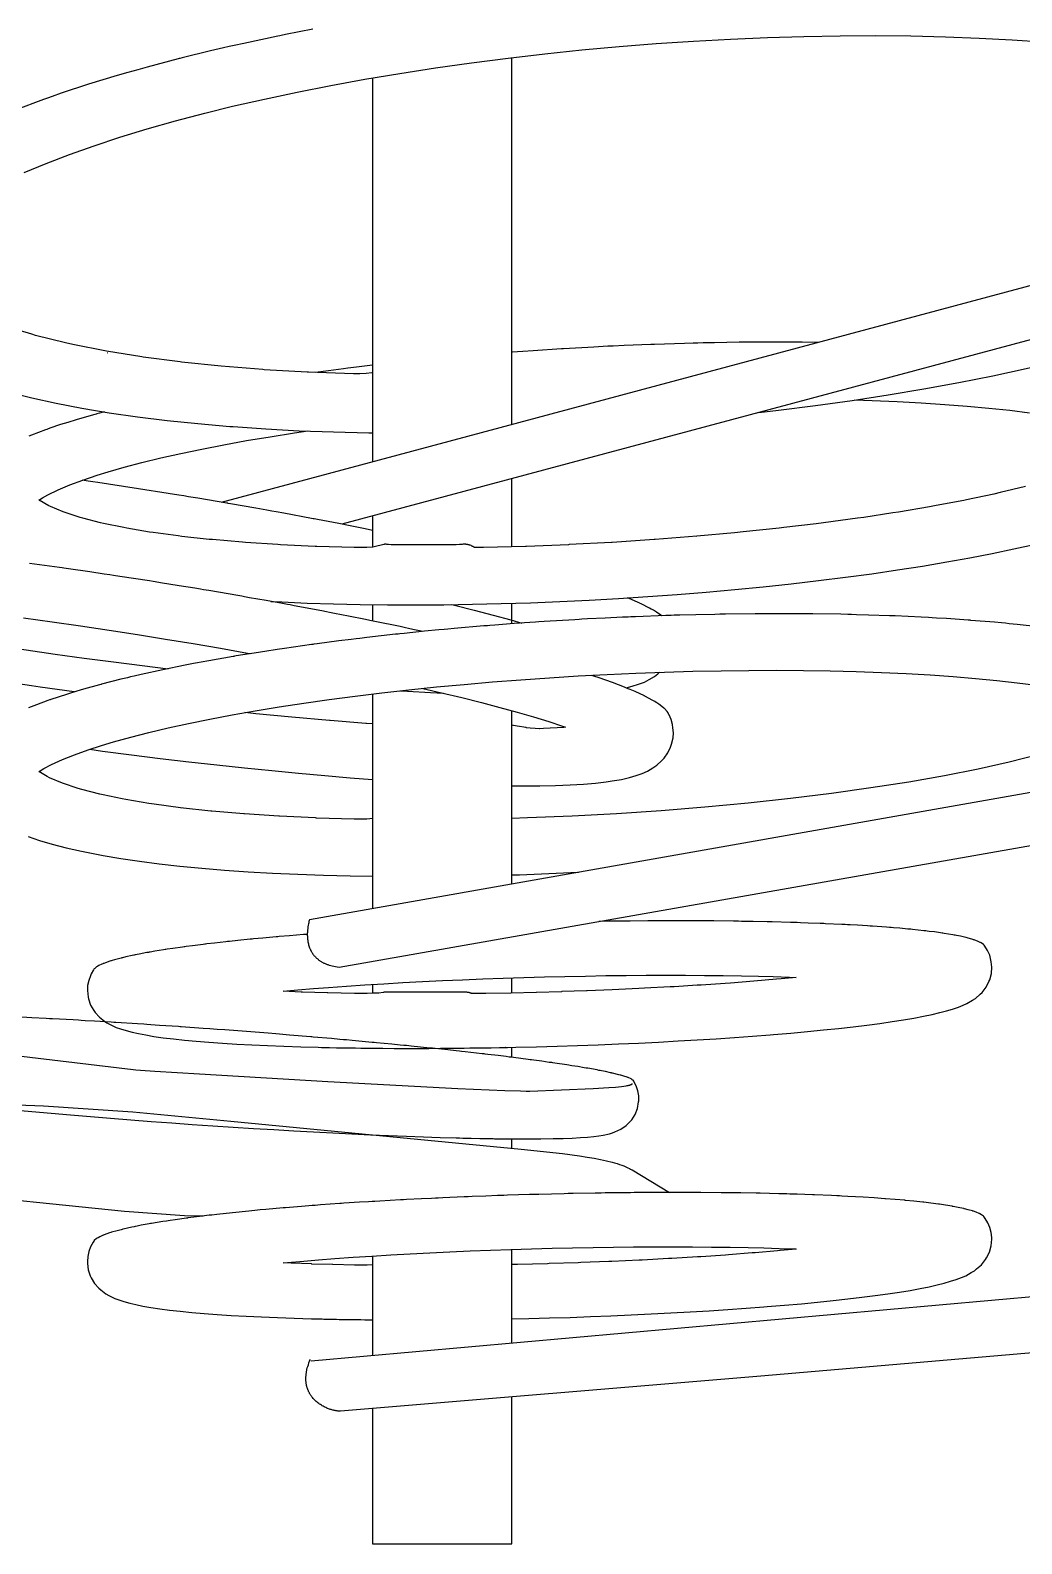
# Model space of a CAD drawing. Header units: millimetres. Extents: x 112 to 8820, y -2365 to 5002.
# Drawn here: x 6290.5 to 6575.4, y -914.4 to -479.8 of the extents above; entities that cross this region are included whole.
import ezdxf

# ---------------------------------------------------------------- set-up
doc = ezdxf.new("R2010")
doc.units = ezdxf.units.MM

# ---------------------------------------------------------------- blocks, each defined once
blk = doc.blocks.new('2620_EL')
for points in [[(-3.717, 43.495), (-4.506, 43.339), (-4.629, 43.316), (-4.665, 43.308), (-4.724, 43.297), (-5.705, 43.088), (-5.974, 43.027), (-6.118, 42.996), (-6.284, 42.956), (-6.66, 42.871), (-7.473, 42.671), (-7.541, 42.655), (-7.558, 42.65), (-7.585, 42.644), (-8.478, 42.408), (-8.75, 42.331), (-8.891, 42.293), (-9.032, 42.251), (-9.337, 42.165), (-10.16, 41.914), (-10.945, 41.656), (-11.209, 41.562), (-11.34, 41.518), (-11.453, 41.476), (-11.69, 41.392), (-12.393, 41.122)], [(-12.008, 39.381), (-11.381, 39.641), (-10.712, 39.898), (-10.004, 40.148), (-9.259, 40.393), (-8.477, 40.632), (-7.66, 40.863), (-6.82, 41.085), (-6.025, 41.28), (-5.11, 41.489), (-4.17, 41.688), (-3.205, 41.878), (-2.22, 42.057), (-1.215, 42.226), (-0.193, 42.384), (0.843, 42.53), (1.891, 42.665), (2.949, 42.788), (4.013, 42.898), (5.081, 42.995), (6.15, 43.08), (7.219, 43.152), (8.284, 43.21), (9.343, 43.255), (10.394, 43.287), (11.433, 43.305), (12.458, 43.309), (13.468, 43.3), (14.458, 43.277), (15.428, 43.24), (16.374, 43.19), (17.244, 43.13)], [(1.999, 32.143), (1.999, 42.678)], [(-6.339, 29.909), (40.24, 42.388)], [(-1.999, 42.094), (-1.999, 31.072)], [(39.863, 40.722), (-2.881, 29.277)], [(9.1, 32.485), (9.659, 32.55), (10.725, 32.687), (11.778, 32.836), (12.818, 32.997), (13.84, 33.168), (14.842, 33.351), (15.823, 33.544), (16.779, 33.747), (17.709, 33.959), (18.61, 34.18), (18.709, 34.204), (19.586, 34.436), (20.43, 34.675), (21.238, 34.921), (22.009, 35.174), (22.74, 35.434), (23.431, 35.698), (24.079, 35.968), (24.683, 36.242), (25.241, 36.519), (25.753, 36.799), (25.892, 36.877), (26.199, 37.064)], [(-12.453, 33.075), (-11.794, 32.909), (-11.094, 32.754), (-10.353, 32.611), (-9.573, 32.481), (-8.756, 32.363), (-7.904, 32.258), (-7.02, 32.167), (-6.104, 32.088), (-6.006, 32.081), (-5.069, 32.016), (-4.107, 31.965), (-3.121, 31.928), (-2.113, 31.905), (-1.999, 31.904)], [(-1.999, 33.633), (-2.023, 33.624), (-2.181, 33.607), (-2.364, 33.598), (-2.547, 33.598), (-2.554, 33.598), (-3.842, 33.644), (-3.885, 33.646), (-5.114, 33.716), (-5.155, 33.719), (-6.351, 33.814), (-7.492, 33.933), (-7.53, 33.938), (-8.597, 34.078), (-8.633, 34.084), (-9.65, 34.249), (-10.613, 34.442), (-10.824, 34.488), (-11.687, 34.701), (-11.792, 34.732), (-12.498, 34.946)], [(10.802, 34.501), (10.344, 34.506), (10.015, 34.507), (9.865, 34.509), (9.741, 34.508), (9.516, 34.509), (8.676, 34.504), (8.64, 34.503), (8.617, 34.503), (8.528, 34.502), (7.825, 34.491), (7.499, 34.484), (7.346, 34.481), (7.213, 34.477), (6.965, 34.471), (6.098, 34.444), (6.074, 34.443), (6.058, 34.442), (5.991, 34.44), (5.228, 34.409), (4.913, 34.394), (4.761, 34.388), (4.621, 34.38), (4.354, 34.367), (3.481, 34.318), (3.469, 34.318), (3.461, 34.317), (3.423, 34.315), (2.609, 34.262), (2.314, 34.241), (2.165, 34.231), (2.022, 34.22), (1.999, 34.218)], [(-4.927, 27.062), (-4.611, 27.045), (-3.878, 27.014), (-3.126, 26.99), (-2.356, 26.973), (-1.569, 26.964), (-0.769, 26.962), (0.044, 26.967), (0.867, 26.979), (1.698, 26.998), (2.536, 27.025), (3.378, 27.058), (4.223, 27.099), (5.067, 27.146), (5.91, 27.2), (6.749, 27.261), (7.582, 27.328), (8.407, 27.402), (9.223, 27.481), (10.027, 27.567), (10.816, 27.658), (11.591, 27.755), (12.348, 27.858), (13.085, 27.965), (13.802, 28.077), (14.495, 28.194), (15.164, 28.315), (15.807, 28.439), (16.422, 28.568), (17.009, 28.7)], [(-1.999, 33.842), (-2.465, 33.788), (-2.71, 33.758), (-2.84, 33.742), (-2.978, 33.724), (-3.266, 33.688), (-3.643, 33.637)], [(11.854, 32.848), (12.354, 32.832), (13.071, 32.802), (13.767, 32.765), (14.44, 32.721), (15.088, 32.67), (15.711, 32.613), (16.306, 32.55), (16.872, 32.48)], [(16.762, 30.36), (16.029, 30.185), (15.852, 30.145), (15.061, 29.978), (14.986, 29.963), (14.193, 29.813), (14, 29.778), (13.111, 29.628), (12.951, 29.603), (12.113, 29.476), (11.929, 29.449), (10.957, 29.318), (10.742, 29.291), (9.82, 29.181), (9.686, 29.166), (8.645, 29.056), (8.401, 29.032), (7.321, 28.934), (6.116, 28.839), (6.086, 28.837), (4.884, 28.758), (4.863, 28.757), (3.647, 28.692), (3.627, 28.691), (2.425, 28.643), (2.394, 28.641), (1.189, 28.608), (1.008, 28.607), (1.003, 28.607), (0.925, 28.61), (0.925, 28.61), (0.921, 28.613), (0.914, 28.618), (0.905, 28.624), (0.899, 28.627), (0.894, 28.631), (0.887, 28.635), (0.88, 28.638), (0.873, 28.642), (0.865, 28.647), (0.86, 28.649), (0.855, 28.652), (0.839, 28.659), (0.831, 28.663), (0.829, 28.663), (0.829, 28.664), (0.802, 28.674), (0.8, 28.675), (0.796, 28.676), (0.787, 28.679), (0.774, 28.683), (0.767, 28.685), (0.76, 28.687), (0.753, 28.688), (0.746, 28.69), (0.732, 28.693), (0.723, 28.695), (0.72, 28.695), (0.718, 28.696), (0.689, 28.7), (0.687, 28.7), (0.686, 28.7), (0.679, 28.701), (0.66, 28.702), (0.653, 28.703), (0.648, 28.703), (0.641, 28.703), (0.63, 28.703), (0.616, 28.703), (0.609, 28.703), (0.606, 28.703), (0.6, 28.703), (0.571, 28.7), (0.501, 28.693), (0.405, 28.688), (0.402, 28.688), (0.381, 28.687), (0.241, 28.687), (0.1, 28.687), (-0.04, 28.687), (-0.18, 28.687), (-0.321, 28.687), (-0.461, 28.687), (-0.601, 28.687), (-0.741, 28.687), (-0.882, 28.687), (-1.022, 28.687), (-1.162, 28.687), (-1.302, 28.687), (-1.443, 28.687), (-1.465, 28.688), (-1.465, 28.688), (-1.542, 28.693), (-1.587, 28.7), (-1.606, 28.703), (-1.609, 28.703), (-1.612, 28.703), (-1.616, 28.703), (-1.624, 28.703), (-1.631, 28.703), (-1.635, 28.703), (-1.638, 28.703), (-1.642, 28.702), (-1.654, 28.701), (-1.658, 28.7), (-1.659, 28.7), (-1.66, 28.7), (-1.677, 28.696)], [(-9.705, 32.503), (-9.845, 32.467), (-9.924, 32.447), (-9.947, 32.44), (-9.985, 32.43), (-10.492, 32.285), (-10.605, 32.25), (-10.672, 32.231), (-10.757, 32.203), (-10.964, 32.138), (-11.271, 32.034), (-11.341, 32.011), (-11.362, 32.003), (-11.399, 31.99), (-11.797, 31.84), (-11.877, 31.806)], [(-1.677, 28.696), (-1.951, 28.628), (-1.993, 28.624), (-2.166, 28.613), (-2.346, 28.607), (-2.351, 28.607), (-2.53, 28.608), (-3.607, 28.641), (-3.648, 28.643), (-4.65, 28.69), (-4.72, 28.694), (-5.649, 28.755), (-5.737, 28.761), (-6.597, 28.835), (-6.694, 28.844), (-7.485, 28.93), (-7.586, 28.942), (-8.308, 29.04), (-8.407, 29.055), (-9.059, 29.164), (-9.152, 29.181), (-9.735, 29.301), (-9.818, 29.321), (-10.328, 29.452), (-10.4, 29.472), (-10.837, 29.613), (-10.895, 29.635), (-11.257, 29.786), (-11.301, 29.808), (-11.586, 29.969), (-11.591, 29.972), (-11.483, 30.041), (-11.331, 30.124), (-11.032, 30.265), (-10.696, 30.407), (-10.324, 30.547), (-9.916, 30.686), (-9.603, 30.784), (-9.139, 30.916), (-8.627, 31.05), (-8.083, 31.182), (-7.509, 31.311), (-6.907, 31.437), (-6.278, 31.559), (-5.624, 31.678), (-4.945, 31.792), (-4.244, 31.901), (-3.866, 31.956)], [(-1.999, 29.101), (-2.215, 29.145), (-2.403, 29.182), (-2.502, 29.203), (-2.643, 29.23), (-2.974, 29.296), (-3.584, 29.413), (-3.677, 29.431), (-3.707, 29.437), (-3.752, 29.445), (-4.548, 29.593), (-4.776, 29.634), (-4.894, 29.656), (-5.04, 29.682), (-5.36, 29.739), (-6.086, 29.866), (-6.146, 29.876), (-6.161, 29.879), (-6.185, 29.883), (-7.023, 30.024), (-7.292, 30.068), (-7.425, 30.091), (-7.57, 30.114), (-7.87, 30.163), (-8.725, 30.298), (-9.586, 30.429), (-9.893, 30.474), (-10.039, 30.497), (-10.177, 30.516), (-10.341, 30.541)], [(1.999, 28.631), (1.999, 30.584)], [(-0.56, 26.197), (-0.843, 26.258), (-0.972, 26.287), (-1.059, 26.305), (-1.21, 26.337), (-1.939, 26.489), (-2.028, 26.507), (-2.08, 26.518), (-2.209, 26.543), (-2.69, 26.64), (-3.097, 26.719), (-3.238, 26.747), (-3.321, 26.763), (-3.461, 26.79), (-4.25, 26.938), (-4.371, 26.96), (-4.441, 26.974), (-4.588, 27), (-5.056, 27.085), (-5.533, 27.169), (-5.68, 27.196), (-5.754, 27.208), (-5.877, 27.23), (-6.71, 27.372), (-6.863, 27.397), (-6.95, 27.412), (-7.108, 27.438), (-7.554, 27.512), (-8.099, 27.599), (-8.244, 27.622), (-8.306, 27.632), (-8.407, 27.648), (-9.266, 27.781), (-9.45, 27.808), (-9.553, 27.824), (-9.714, 27.848), (-10.129, 27.91), (-10.74, 27.998), (-10.871, 28.017), (-10.918, 28.024), (-10.995, 28.035), (-11.861, 28.155)], [(-1.999, 29.513), (-1.999, 28.623)], [(-10.571, 24.461), (-11.557, 24.6), (-11.797, 24.635), (-12.896, 24.798)], [(-12.029, 26.592), (-11.209, 26.478), (-10.39, 26.359), (-9.573, 26.237), (-8.76, 26.111), (-7.954, 25.982), (-7.155, 25.85), (-6.367, 25.716), (-5.591, 25.579), (-5.501, 25.563)], [(-22.675, 27.631), (-22.631, 27.621), (-21.991, 27.474), (-21.324, 27.327), (-20.634, 27.18), (-19.921, 27.034), (-19.188, 26.888), (-18.435, 26.744), (-17.666, 26.601), (-16.881, 26.46), (-16.082, 26.321), (-15.273, 26.184), (-14.453, 26.05), (-13.627, 25.92), (-12.794, 25.793), (-11.958, 25.669), (-11.121, 25.55), (-10.284, 25.435), (-9.449, 25.324), (-8.619, 25.219), (-7.877, 25.129)], [(-1.999, 26.969), (-1.999, 26.501)], [(0.27, 26.97), (0.349, 26.951), (0.921, 26.809), (1.464, 26.669), (1.975, 26.53), (2.292, 26.44)], [(1.999, 26.419), (1.999, 27.008)], [(6.314, 26.645), (6.305, 26.652), (6.301, 26.656), (6.28, 26.669), (6.156, 26.756), (6.069, 26.807), (6.037, 26.827), (6.006, 26.843), (5.957, 26.872), (5.716, 26.993), (5.691, 27.004), (5.678, 27.01), (5.633, 27.029), (5.435, 27.118), (5.323, 27.162)], [(17.135, 26.33), (16.517, 26.4), (16.287, 26.422), (16.181, 26.433), (16.075, 26.442), (15.869, 26.462), (15.194, 26.518), (15.174, 26.52), (15.161, 26.521), (15.109, 26.524), (14.492, 26.567), (14.206, 26.584), (14.08, 26.592), (13.97, 26.597), (13.765, 26.609), (13.016, 26.644), (12.971, 26.645), (12.944, 26.647), (12.849, 26.65), (12.245, 26.671), (11.901, 26.68), (11.759, 26.684), (11.651, 26.686), (11.456, 26.691), (10.648, 26.704), (10.576, 26.704), (10.532, 26.705), (10.406, 26.705), (9.826, 26.709), (9.424, 26.708), (9.27, 26.708), (9.169, 26.707), (8.99, 26.706), (8.142, 26.697), (8.041, 26.695), (7.98, 26.694), (7.833, 26.69), (7.285, 26.679), (6.829, 26.666), (6.669, 26.663), (6.578, 26.659), (6.421, 26.655), (5.552, 26.623), (5.421, 26.617), (5.344, 26.614), (5.185, 26.606), (4.679, 26.584), (4.172, 26.557), (4.014, 26.549), (3.936, 26.544), (3.806, 26.537), (2.933, 26.484), (2.776, 26.473), (2.684, 26.468), (2.522, 26.456), (2.064, 26.424), (1.512, 26.381), (1.364, 26.37), (1.302, 26.365), (1.2, 26.357), (0.343, 26.283), (0.161, 26.266), (0.059, 26.257), (-0.097, 26.241), (-0.505, 26.203), (-1.095, 26.142), (-1.222, 26.129), (-1.267, 26.124), (-1.341, 26.117), (-2.163, 26.024), (-2.363, 26), (-2.472, 25.987), (-2.618, 25.969), (-2.97, 25.926), (-3.589, 25.845), (-3.685, 25.832), (-3.714, 25.828), (-3.76, 25.822), (-4.53, 25.713), (-4.741, 25.681), (-4.854, 25.665), (-4.984, 25.644), (-5.279, 25.599), (-5.918, 25.495), (-5.972, 25.486), (-5.984, 25.484), (-6.006, 25.48), (-6.707, 25.357), (-6.922, 25.316), (-7.032, 25.297), (-7.143, 25.274), (-7.382, 25.229), (-8.029, 25.098), (-8.647, 24.963), (-8.855, 24.914), (-8.958, 24.891), (-9.047, 24.868), (-9.234, 24.824), (-9.788, 24.683), (-9.803, 24.679), (-9.813, 24.676), (-9.851, 24.666), (-10.308, 24.539), (-10.499, 24.482), (-10.589, 24.456), (-10.656, 24.434), (-10.793, 24.393), (-11.242, 24.245), (-11.266, 24.237), (-11.283, 24.231), (-11.331, 24.213), (-11.654, 24.096), (-11.816, 24.03), (-11.889, 24.003)], [(-1.993, 20.824), (-2.166, 20.813), (-2.346, 20.807), (-2.351, 20.807), (-2.53, 20.808), (-3.617, 20.841), (-3.644, 20.843), (-4.676, 20.891), (-4.693, 20.892), (-5.683, 20.957), (-5.699, 20.958), (-6.624, 21.037), (-6.647, 21.039), (-7.521, 21.134), (-8.274, 21.235), (-8.428, 21.258), (-9.095, 21.37), (-9.198, 21.39), (-9.744, 21.504), (-9.839, 21.525), (-10.359, 21.661), (-10.463, 21.692), (-10.915, 21.841), (-11.283, 22), (-11.353, 22.035), (-11.59, 22.175), (-11.583, 22.18), (-11.447, 22.261), (-11.224, 22.376), (-10.911, 22.518), (-10.562, 22.659), (-10.176, 22.799), (-9.793, 22.925), (-9.444, 23.03), (-8.952, 23.166), (-8.428, 23.3), (-7.873, 23.431), (-7.289, 23.559), (-6.676, 23.683), (-6.038, 23.804), (-5.374, 23.92), (-4.687, 24.033), (-3.978, 24.141), (-3.249, 24.244), (-2.502, 24.342), (-1.738, 24.435), (-0.96, 24.523), (-0.169, 24.604), (0.633, 24.68), (1.443, 24.75), (2.261, 24.813), (3.083, 24.87), (3.909, 24.921), (4.735, 24.965), (5.561, 25.002), (6.384, 25.032), (7.201, 25.055), (8.012, 25.071), (8.814, 25.081), (9.605, 25.083), (10.383, 25.078), (11.147, 25.066), (11.894, 25.047), (12.623, 25.021), (13.332, 24.989), (14.02, 24.949), (14.684, 24.903), (15.323, 24.85), (15.935, 24.79), (16.52, 24.725), (17.075, 24.653)], [(17.115, 22.652), (16.294, 22.446), (15.398, 22.247), (14.433, 22.056), (13.405, 21.875), (12.32, 21.705), (11.184, 21.547), (10.006, 21.402), (8.792, 21.27), (7.55, 21.153), (6.287, 21.051), (5.012, 20.966), (3.732, 20.896), (2.455, 20.843), (1.999, 20.831)], [(1.999, 21.765), (2.319, 21.762), (2.806, 21.764), (3.259, 21.773), (3.677, 21.79), (4.058, 21.814), (4.403, 21.845), (4.709, 21.883), (4.882, 21.906), (5.153, 21.952), (5.384, 22.004), (5.575, 22.063), (5.747, 22.123), (5.898, 22.189), (6.056, 22.283), (6.167, 22.357), (6.303, 22.481), (6.373, 22.561), (6.483, 22.71), (6.561, 22.878), (6.588, 22.965), (6.633, 23.145), (6.642, 23.29), (6.629, 23.435), (6.613, 23.528), (6.578, 23.669), (6.521, 23.803), (6.506, 23.828), (6.504, 23.84), (6.488, 23.859), (6.463, 23.901), (6.384, 23.983), (6.374, 23.995), (6.368, 23.999), (6.362, 24.005), (6.22, 24.114), (6.168, 24.146), (6.146, 24.163), (6.108, 24.183), (6.036, 24.228), (5.837, 24.333), (5.822, 24.342), (5.817, 24.344), (5.81, 24.347), (5.544, 24.471), (5.447, 24.511), (5.403, 24.531), (5.346, 24.553), (5.237, 24.598), (4.892, 24.73), (4.507, 24.865), (4.358, 24.914), (4.291, 24.937), (4.28, 24.94)], [(5.282, 24.58), (5.46, 24.625), (5.636, 24.686), (5.808, 24.747), (5.944, 24.816), (6.102, 24.91), (6.197, 24.986), (6.243, 25.027)], [(-1.999, 24.403), (-1.999, 18.241)], [(-1.197, 24.496), (-0.995, 24.483), (-0.341, 24.445), (0.036, 24.426)], [(-0.556, 24.564), (-0.025, 24.441), (0.565, 24.298), (1.126, 24.157), (1.658, 24.017), (2.157, 23.879), (2.625, 23.743), (3.059, 23.609), (3.458, 23.478), (3.542, 23.449), (3.492, 23.443), (2.911, 23.408), (2.911, 23.408), (2.911, 23.408), (2.804, 23.407), (2.8, 23.407), (2.67, 23.413), (2.525, 23.424), (2.421, 23.434), (2.414, 23.435), (2.413, 23.435), (2.411, 23.436), (2.153, 23.479), (2.005, 23.503), (2.005, 23.503), (2.005, 23.503), (2.005, 23.503), (2.005, 23.502), (2.004, 23.501), (2.004, 23.5), (2.004, 23.5), (2.004, 23.5), (2.003, 23.496), (2.003, 23.495), (2.002, 23.493), (1.999, 23.493)], [(31.293, 24.107), (-3.813, 17.922)], [(1.999, 18.946), (1.999, 23.923)], [(-1.999, 23.545), (-2.179, 23.557), (-2.196, 23.558), (-3.216, 23.637), (-3.242, 23.639), (-4.318, 23.734), (-5.36, 23.835), (-5.586, 23.858), (-5.674, 23.868)], [(-10.129, 22.815), (-9.759, 22.765), (-8.927, 22.658), (-8.101, 22.555), (-7.283, 22.458), (-6.474, 22.367), (-5.677, 22.281), (-4.893, 22.202), (-4.126, 22.128), (-3.375, 22.061), (-2.643, 22), (-1.999, 21.951)], [(-11.898, 20.311), (-11.571, 20.198), (-11.206, 20.089), (-10.804, 19.986), (-10.365, 19.888), (-9.89, 19.796), (-9.742, 19.767), (-9.239, 19.681), (-8.703, 19.602), (-8.135, 19.528), (-7.538, 19.461), (-6.912, 19.4), (-6.259, 19.346), (-5.58, 19.299), (-4.877, 19.258), (-4.153, 19.225), (-3.408, 19.198), (-2.644, 19.179), (-1.999, 19.169)], [(-2.965, 16.558), (30.733, 22.484)], [(1.999, 19.208), (2.224, 19.214), (3.065, 19.245), (3.908, 19.283), (3.912, 19.283)], [(-3.813, 17.922), (-3.82, 17.897), (-3.828, 17.868), (-3.836, 17.835), (-3.844, 17.799), (-3.852, 17.76), (-3.859, 17.718), (-3.865, 17.673), (-3.87, 17.625), (-3.874, 17.576), (-3.875, 17.551), (-3.876, 17.525), (-3.876, 17.499), (-3.876, 17.473), (-3.875, 17.446), (-3.874, 17.419), (-3.872, 17.392), (-3.87, 17.365), (-3.866, 17.337), (-3.862, 17.31), (-3.858, 17.282), (-3.852, 17.255), (-3.846, 17.227), (-3.839, 17.199), (-3.831, 17.172), (-3.822, 17.145), (-3.812, 17.117), (-3.801, 17.09), (-3.795, 17.077), (-3.789, 17.063), (-3.783, 17.05), (-3.776, 17.037), (-3.77, 17.024), (-3.762, 17.011), (-3.755, 16.998), (-3.747, 16.985), (-3.739, 16.972), (-3.731, 16.959), (-3.723, 16.946), (-3.714, 16.934), (-3.704, 16.922), (-3.695, 16.909), (-3.685, 16.897), (-3.675, 16.885), (-3.665, 16.873), (-3.654, 16.861), (-3.643, 16.85), (-3.632, 16.838), (-3.62, 16.827), (-3.608, 16.816), (-3.595, 16.805), (-3.583, 16.794), (-3.569, 16.783), (-3.556, 16.772), (-3.542, 16.762), (-3.528, 16.752), (-3.513, 16.742), (-3.498, 16.732), (-3.483, 16.722), (-3.467, 16.713), (-3.451, 16.704), (-3.435, 16.695), (-3.418, 16.686), (-3.401, 16.677), (-3.383, 16.669), (-3.365, 16.661), (-3.346, 16.653), (-3.327, 16.645), (-3.308, 16.638), (-3.288, 16.63), (-3.268, 16.623), (-3.248, 16.617), (-3.205, 16.604), (-3.161, 16.593), (-3.115, 16.582), (-3.067, 16.573), (-3.017, 16.565), (-2.965, 16.558)], [(-3.448, 14.255), (-3.432, 14.254), (-3.417, 14.254), (-3.385, 14.253), (-3.36, 14.253), (-3.352, 14.253), (-3.242, 14.25), (-3.034, 14.246), (-2.964, 14.244), (-2.656, 14.239), (-2.6, 14.238), (-2.562, 14.238), (-2.489, 14.237), (-2.343, 14.235), (-2.222, 14.233), (-2.153, 14.233), (-2.102, 14.232), (-2.026, 14.231), (-1.795, 14.229), (-1.737, 14.229), (-1.723, 14.229), (-1.704, 14.229), (-1.379, 14.227), (-1.341, 14.227), (-1.314, 14.227), (-1.239, 14.227), (-1.051, 14.226), (-0.949, 14.226), (-0.885, 14.226), (-0.821, 14.226), (-0.719, 14.226), (-0.527, 14.227), (-0.451, 14.227), (-0.423, 14.227), (-0.384, 14.227), (-0.047, 14.229), (-0.027, 14.229), (-0.013, 14.229), (0.049, 14.229), (0.293, 14.231), (0.375, 14.232), (0.43, 14.233), (0.504, 14.233), (0.635, 14.235), (0.796, 14.237), (0.875, 14.238), (0.918, 14.238), (0.979, 14.239), (1.324, 14.244), (1.404, 14.246), (1.642, 14.25), (1.824, 14.254), (1.822, 14.254), (1.88, 14.255), (2.12, 14.26), (2.711, 14.274), (3.302, 14.291), (3.892, 14.31), (4.48, 14.331), (5.063, 14.354), (5.641, 14.38), (6.212, 14.408), (6.776, 14.438), (7.329, 14.47), (7.872, 14.504), (8.402, 14.54), (8.92, 14.578), (9.422, 14.617), (9.523, 14.625), (10.017, 14.667), (10.494, 14.71), (10.952, 14.754), (11.391, 14.8), (11.809, 14.847), (12.205, 14.895), (12.579, 14.944), (12.929, 14.994), (13.255, 15.045), (13.556, 15.096), (13.831, 15.148), (14.079, 15.2), (14.3, 15.252), (14.494, 15.304), (14.66, 15.356), (14.831, 15.411), (14.97, 15.464), (15.079, 15.517), (15.239, 15.606), (15.32, 15.659), (15.46, 15.78), (15.512, 15.833), (15.626, 15.979), (15.709, 16.144), (15.731, 16.197), (15.78, 16.376), (15.793, 16.561), (15.778, 16.707), (15.768, 16.759), (15.731, 16.9), (15.672, 17.034), (15.594, 17.157), (15.57, 17.186), (15.565, 17.196), (15.559, 17.2), (15.553, 17.208), (15.482, 17.258), (15.466, 17.265), (15.459, 17.27), (15.437, 17.279), (15.38, 17.306), (15.307, 17.333), (15.285, 17.342), (15.269, 17.346), (15.248, 17.354), (15.086, 17.4), (15.058, 17.406), (15.044, 17.41), (15.006, 17.419), (14.894, 17.444), (14.778, 17.467), (14.738, 17.476), (14.712, 17.48), (14.673, 17.487), (14.424, 17.529), (14.388, 17.534), (14.368, 17.537), (14.315, 17.544), (14.146, 17.568), (13.992, 17.587), (13.936, 17.594), (13.899, 17.598), (13.841, 17.605), (13.51, 17.641), (13.469, 17.645), (13.445, 17.647), (13.38, 17.653), (13.152, 17.674), (12.968, 17.689), (12.897, 17.696), (12.848, 17.699), (12.77, 17.705), (12.363, 17.734), (12.32, 17.737), (12.295, 17.739), (12.221, 17.743), (11.934, 17.761), (11.726, 17.772), (11.642, 17.777), (11.582, 17.78), (11.482, 17.785), (11.009, 17.807), (10.967, 17.809), (10.942, 17.81), (10.863, 17.813), (10.517, 17.826), (10.293, 17.834), (10.198, 17.837), (10.127, 17.839), (10.006, 17.843), (9.477, 17.857), (9.439, 17.858), (9.415, 17.859), (9.337, 17.86), (8.933, 17.869), (8.699, 17.872), (8.596, 17.874), (8.516, 17.875), (8.374, 17.878), (7.801, 17.884), (7.768, 17.884), (7.747, 17.884), (7.673, 17.885), (7.216, 17.887), (6.979, 17.888), (6.871, 17.888), (6.782, 17.888), (6.62, 17.888), (6.015, 17.886), (5.99, 17.886), (5.973, 17.886), (5.909, 17.886), (5.403, 17.882), (5.169, 17.879), (5.058, 17.878), (4.962, 17.877), (4.784, 17.875), (4.497, 17.87)], [(-3.876, 17.5), (-3.907, 17.498), (-3.942, 17.495), (-3.957, 17.494), (-3.989, 17.492), (-4.386, 17.459), (-4.683, 17.434), (-4.721, 17.431), (-4.737, 17.43), (-4.774, 17.426), (-5.151, 17.393), (-5.42, 17.367), (-5.459, 17.364), (-5.477, 17.362), (-5.518, 17.358), (-5.873, 17.322), (-6.114, 17.297), (-6.154, 17.293), (-6.173, 17.291), (-6.217, 17.286), (-6.548, 17.249), (-6.762, 17.224), (-6.801, 17.219), (-6.821, 17.217), (-6.867, 17.211), (-7.172, 17.173), (-7.36, 17.148), (-7.397, 17.143), (-7.416, 17.141), (-7.463, 17.134), (-7.741, 17.095), (-7.904, 17.071), (-7.938, 17.065), (-7.957, 17.062), (-8.004, 17.055), (-8.253, 17.015), (-8.391, 16.991), (-8.423, 16.986), (-8.441, 16.983), (-8.486, 16.975), (-8.705, 16.934), (-8.819, 16.911), (-8.847, 16.905), (-8.864, 16.902), (-8.907, 16.893), (-9.093, 16.852), (-9.185, 16.83), (-9.21, 16.824), (-9.224, 16.82), (-9.264, 16.811), (-9.417, 16.769), (-9.488, 16.748), (-9.508, 16.742), (-9.52, 16.738), (-9.554, 16.728), (-9.675, 16.687), (-9.725, 16.666), (-9.741, 16.661), (-9.75, 16.657), (-9.778, 16.646), (-9.864, 16.605), (-9.896, 16.586), (-9.908, 16.58), (-9.913, 16.576), (-9.933, 16.564), (-9.984, 16.523), (-9.999, 16.506), (-10.006, 16.5), (-10.008, 16.496), (-10.018, 16.483), (-10.086, 16.362), (-10.108, 16.309), (-10.159, 16.172), (-10.189, 16.03), (-10.196, 15.884), (-10.173, 15.7), (-10.163, 15.647), (-10.104, 15.471), (-10.012, 15.31), (-9.972, 15.259), (-9.85, 15.12), (-9.704, 15.007), (-9.634, 14.958), (-9.469, 14.877), (-9.371, 14.829), (-9.243, 14.784), (-9.086, 14.739), (-8.913, 14.694), (-8.73, 14.651), (-8.52, 14.61), (-8.282, 14.571), (-8.017, 14.533), (-7.726, 14.498), (-7.409, 14.464), (-7.068, 14.432), (-6.703, 14.402), (-6.316, 14.375), (-5.906, 14.349), (-5.475, 14.326), (-5.024, 14.305), (-4.554, 14.287), (-4.067, 14.271), (-3.563, 14.258), (-3.465, 14.255), (-3.448, 14.255)], [(1.999, 15.817), (1.999, 16.251)], [(-1.999, 16.062), (-1.999, 15.808)], [(-12.339, 12.462), (-11.795, 12.412), (-11.241, 12.362), (-10.678, 12.313), (-10.107, 12.265), (-9.529, 12.218), (-8.946, 12.173), (-8.359, 12.128), (-7.77, 12.085), (-7.181, 12.043), (-6.591, 12.003), (-6.004, 11.964), (-5.419, 11.927), (-4.84, 11.892), (-4.266, 11.858), (-3.701, 11.827), (-3.144, 11.798), (-2.597, 11.77), (-2.062, 11.745), (-1.539, 11.723), (-1.031, 11.702), (-0.538, 11.684), (-0.062, 11.668), (0.397, 11.655), (0.413, 11.655), (0.426, 11.654), (0.44, 11.654), (0.468, 11.653), (0.49, 11.653), (0.496, 11.653), (0.593, 11.65), (0.593, 11.65), (0.77, 11.646), (0.829, 11.644), (1.079, 11.639), (1.122, 11.638), (1.153, 11.638), (1.209, 11.637), (1.323, 11.635), (1.412, 11.633), (1.465, 11.633), (1.502, 11.632), (1.559, 11.631), (1.725, 11.629), (1.765, 11.629), (1.774, 11.629), (1.788, 11.629), (2.008, 11.627), (2.034, 11.627), (2.052, 11.627), (2.099, 11.627), (2.222, 11.626), (2.285, 11.626), (2.325, 11.626), (2.363, 11.626), (2.427, 11.626), (2.54, 11.627), (2.585, 11.627), (2.6, 11.627), (2.624, 11.627), (2.812, 11.629), (2.823, 11.629), (2.83, 11.629), (3.189, 11.634), (3.476, 11.641), (3.736, 11.65), (3.969, 11.662), (4.175, 11.677), (4.353, 11.694), (4.503, 11.713), (4.624, 11.735), (4.803, 11.774), (4.897, 11.799), (4.961, 11.825), (5.13, 11.901), (5.282, 12.008), (5.317, 12.037), (5.445, 12.172), (5.544, 12.329), (5.61, 12.503), (5.642, 12.686), (5.646, 12.719), (5.645, 12.865), (5.622, 13.009), (5.576, 13.148), (5.51, 13.279), (5.509, 13.28), (5.51, 13.28), (5.507, 13.283), (5.484, 13.313), (5.462, 13.327), (5.455, 13.333), (5.443, 13.339), (5.427, 13.349), (5.34, 13.387), (5.333, 13.39), (5.33, 13.391), (5.314, 13.396), (5.222, 13.427), (5.157, 13.446), (5.134, 13.453), (5.11, 13.459), (5.074, 13.469), (4.896, 13.513), (4.878, 13.517), (4.868, 13.519), (4.835, 13.526), (4.689, 13.558), (4.575, 13.58), (4.534, 13.589), (4.503, 13.595), (4.453, 13.605), (4.188, 13.653), (4.154, 13.658), (4.135, 13.662), (4.083, 13.67), (3.897, 13.702), (3.728, 13.728), (3.672, 13.738), (3.635, 13.743), (3.578, 13.752), (3.233, 13.804), (3.177, 13.811), (3.147, 13.816), (3.077, 13.825), (2.863, 13.856), (2.634, 13.886), (2.564, 13.896), (2.527, 13.901), (2.468, 13.909), (2.05, 13.962), (1.97, 13.972), (1.926, 13.978), (1.842, 13.988), (1.609, 14.017), (1.313, 14.051), (1.236, 14.061), (1.202, 14.065), (1.147, 14.071), (0.664, 14.126), (0.557, 14.138), (0.499, 14.144), (0.404, 14.154), (0.163, 14.181), (-0.204, 14.219), (-0.281, 14.228), (-0.311, 14.231), (-0.357, 14.235), (-0.893, 14.29), (-1.029, 14.304), (-1.101, 14.311), (-1.204, 14.321), (-1.444, 14.345), (-1.888, 14.387), (-1.956, 14.393), (-1.977, 14.395), (-2.01, 14.399), (-2.588, 14.452), (-2.754, 14.467), (-2.84, 14.475), (-2.945, 14.484), (-3.178, 14.505), (-3.704, 14.55), (-3.749, 14.554), (-3.76, 14.555), (-3.777, 14.557), (-4.385, 14.608), (-4.581, 14.623), (-4.677, 14.632), (-4.782, 14.64), (-5, 14.658), (-5.621, 14.706), (-6.245, 14.754), (-6.468, 14.77), (-6.573, 14.778), (-6.673, 14.785), (-6.872, 14.8), (-7.5, 14.844), (-7.518, 14.846), (-7.53, 14.847), (-7.576, 14.85), (-8.127, 14.887), (-8.373, 14.904), (-8.485, 14.911), (-8.577, 14.917), (-8.752, 14.929), (-9.374, 14.968), (-9.41, 14.97), (-9.433, 14.972), (-9.508, 14.976), (-9.991, 15.005), (-10.256, 15.021), (-10.37, 15.028), (-10.45, 15.032), (-10.601, 15.041), (-11.203, 15.074), (-11.255, 15.077), (-11.289, 15.079), (-11.378, 15.083), (-11.796, 15.105), (-12.075, 15.119)], [(-12.339, 12.462), (-11.795, 12.412), (-11.241, 12.362), (-10.678, 12.313), (-10.107, 12.265), (-9.529, 12.218), (-8.946, 12.173), (-8.359, 12.128), (-7.77, 12.085), (-7.181, 12.043), (-6.591, 12.003), (-6.004, 11.964), (-5.419, 11.927), (-4.84, 11.892), (-4.266, 11.858), (-3.701, 11.827), (-3.144, 11.798), (-2.597, 11.77), (-2.062, 11.745), (-1.539, 11.723), (-1.031, 11.702), (-0.538, 11.684), (-0.062, 11.668), (0.397, 11.655), (0.413, 11.655), (0.426, 11.654), (0.44, 11.654), (0.468, 11.653), (0.49, 11.653), (0.496, 11.653), (0.593, 11.65), (0.593, 11.65), (0.77, 11.646), (0.829, 11.644), (1.079, 11.639), (1.122, 11.638), (1.153, 11.638), (1.209, 11.637), (1.323, 11.635), (1.412, 11.633), (1.465, 11.633), (1.502, 11.632), (1.559, 11.631), (1.725, 11.629), (1.765, 11.629), (1.774, 11.629), (1.788, 11.629), (2.008, 11.627), (2.034, 11.627), (2.052, 11.627), (2.099, 11.627), (2.222, 11.626), (2.285, 11.626), (2.325, 11.626), (2.363, 11.626), (2.427, 11.626), (2.54, 11.627), (2.585, 11.627), (2.6, 11.627), (2.624, 11.627), (2.812, 11.629), (2.823, 11.629), (2.83, 11.629), (3.189, 11.634), (3.476, 11.641), (3.736, 11.65), (3.969, 11.662), (4.175, 11.677), (4.353, 11.694), (4.503, 11.713), (4.624, 11.735), (4.803, 11.774), (4.897, 11.799), (4.961, 11.825), (5.13, 11.901), (5.282, 12.008), (5.317, 12.037), (5.445, 12.172), (5.544, 12.329), (5.61, 12.503), (5.642, 12.686), (5.646, 12.719), (5.645, 12.865), (5.622, 13.009), (5.576, 13.148), (5.51, 13.279), (5.509, 13.28), (5.51, 13.28), (5.507, 13.283), (5.484, 13.313), (5.462, 13.327), (5.455, 13.333), (5.443, 13.339), (5.427, 13.349), (5.34, 13.387), (5.333, 13.39), (5.33, 13.391), (5.314, 13.396), (5.222, 13.427), (5.157, 13.446), (5.134, 13.453), (5.11, 13.459), (5.074, 13.469), (4.896, 13.513), (4.878, 13.517), (4.868, 13.519), (4.835, 13.526), (4.689, 13.558), (4.575, 13.58), (4.534, 13.589), (4.503, 13.595), (4.453, 13.605), (4.188, 13.653), (4.154, 13.658), (4.135, 13.662), (4.083, 13.67), (3.897, 13.702), (3.728, 13.728), (3.672, 13.738), (3.635, 13.743), (3.578, 13.752), (3.233, 13.804), (3.177, 13.811), (3.147, 13.816), (3.077, 13.825), (2.863, 13.856), (2.634, 13.886), (2.564, 13.896), (2.527, 13.901), (2.468, 13.909), (2.05, 13.962), (1.97, 13.972), (1.926, 13.978), (1.842, 13.988), (1.609, 14.017), (1.313, 14.051), (1.236, 14.061), (1.202, 14.065), (1.147, 14.071), (0.664, 14.126), (0.557, 14.138), (0.499, 14.144), (0.404, 14.154), (0.163, 14.181), (-0.204, 14.219), (-0.281, 14.228), (-0.311, 14.231), (-0.357, 14.235), (-0.893, 14.29), (-1.029, 14.304), (-1.101, 14.311), (-1.204, 14.321), (-1.444, 14.345), (-1.888, 14.387), (-1.956, 14.393), (-1.977, 14.395), (-2.01, 14.399), (-2.588, 14.452), (-2.754, 14.467), (-2.84, 14.475), (-2.945, 14.484), (-3.178, 14.505), (-3.704, 14.55), (-3.749, 14.554), (-3.76, 14.555), (-3.777, 14.557), (-4.385, 14.608), (-4.581, 14.623), (-4.677, 14.632), (-4.782, 14.64), (-5, 14.658), (-5.621, 14.706), (-6.245, 14.754), (-6.468, 14.77), (-6.573, 14.778), (-6.673, 14.785), (-6.872, 14.8), (-7.5, 14.844), (-7.518, 14.846), (-7.53, 14.847), (-7.576, 14.85), (-8.127, 14.887), (-8.373, 14.904), (-8.485, 14.911), (-8.577, 14.917), (-8.752, 14.929), (-9.374, 14.968), (-9.41, 14.97), (-9.433, 14.972), (-9.508, 14.976), (-9.991, 15.005), (-10.256, 15.021), (-10.37, 15.028), (-10.45, 15.032), (-10.601, 15.041), (-11.203, 15.074), (-11.255, 15.077), (-11.289, 15.079), (-11.378, 15.083), (-11.796, 15.105), (-12.075, 15.119)], [(-19.99, 15.08), (-19.988, 15.077), (-19.984, 15.075), (-19.98, 15.072), (-19.975, 15.07), (-19.968, 15.067), (-19.961, 15.064), (-19.953, 15.061), (-19.945, 15.058), (-19.924, 15.052), (-19.9, 15.045), (-19.843, 15.031), (-19.772, 15.016), (-19.689, 14.999), (-19.486, 14.962), (-18.261, 14.777), (-14.585, 14.3), (-8.881, 13.619)], [(1.999, 13.969), (1.999, 14.257)], [(-8.881, 13.619), (-8.8, 13.611), (-8.668, 13.601), (-8.262, 13.572), (-6.979, 13.491), (-3.291, 13.276), (0.452, 13.078), (1.802, 13.017), (2.252, 13.002), (2.409, 12.999), (2.469, 12.999), (2.516, 12.999)], [(2.516, 12.999), (4.336, 13.069), (4.784, 13.098), (4.98, 13.115), (5.148, 13.133), (5.221, 13.143), (5.286, 13.153), (5.315, 13.158), (5.341, 13.163), (5.365, 13.169), (5.387, 13.174), (5.397, 13.177), (5.406, 13.179), (5.414, 13.182), (5.422, 13.185), (5.426, 13.187), (5.429, 13.188), (5.433, 13.189), (5.436, 13.191), (5.439, 13.192), (5.441, 13.194), (5.444, 13.195), (5.446, 13.197), (5.448, 13.198), (5.451, 13.2), (5.452, 13.201), (5.454, 13.202), (5.455, 13.204), (5.457, 13.205), (5.458, 13.207), (5.459, 13.208), (5.459, 13.21), (5.46, 13.211), (5.46, 13.213), (5.46, 13.215), (5.46, 13.216), (5.46, 13.218), (5.46, 13.219), (5.459, 13.221)], [(-20.079, 12.557), (-19.594, 12.593), (-18.69, 12.64), (-17.395, 12.681), (-15.739, 12.695), (-13.749, 12.666), (-11.455, 12.575), (-8.886, 12.405), (-6.071, 12.136)], [(-6.071, 12.136), (2.269, 11.329), (3.458, 11.203), (3.944, 11.139), (4.162, 11.106), (4.364, 11.072), (4.551, 11.036), (4.723, 10.999), (4.881, 10.959), (4.955, 10.938), (5.026, 10.917), (5.093, 10.895), (5.157, 10.872), (5.218, 10.849), (5.277, 10.825), (5.332, 10.8), (5.384, 10.774), (5.41, 10.761), (5.434, 10.748), (5.458, 10.734), (6.535, 10.088)], [(-1.999, 11.743), (-1.999, 11.742)], [(1.999, 11.355), (1.999, 11.627)], [(-19.57, 10.809), (-19.544, 10.801), (-19.516, 10.793), (-19.453, 10.776), (-19.381, 10.759), (-19.299, 10.741), (-19.111, 10.704), (-18.89, 10.665), (-17.729, 10.49), (-14.571, 10.103), (-9.125, 9.547)], [(1.999, 6.457), (2.491, 6.468), (3.082, 6.484), (3.673, 6.502), (4.262, 6.523), (4.847, 6.545), (5.427, 6.57), (6.001, 6.598), (6.567, 6.627), (7.124, 6.658), (7.671, 6.692), (8.207, 6.727), (8.729, 6.764), (9.237, 6.803), (9.335, 6.81), (9.835, 6.851), (10.319, 6.894), (10.784, 6.938), (11.23, 6.983), (11.656, 7.03), (12.06, 7.077), (12.442, 7.126), (12.802, 7.175), (13.137, 7.226), (13.447, 7.277), (13.731, 7.328), (13.99, 7.38), (14.221, 7.432), (14.425, 7.485), (14.601, 7.537), (14.771, 7.591), (14.921, 7.644), (15.042, 7.697), (15.201, 7.787), (15.294, 7.84), (15.356, 7.892), (15.496, 8.013), (15.61, 8.159), (15.643, 8.212), (15.726, 8.378), (15.776, 8.556), (15.789, 8.742), (15.791, 8.794), (15.776, 8.94), (15.738, 9.081), (15.679, 9.214), (15.65, 9.266), (15.584, 9.373), (15.56, 9.399), (15.558, 9.403), (15.554, 9.406), (15.549, 9.411), (15.496, 9.449), (15.448, 9.475), (15.441, 9.479), (15.436, 9.481), (15.427, 9.486), (15.34, 9.522), (15.263, 9.548), (15.254, 9.552), (15.247, 9.554), (15.235, 9.558), (15.114, 9.593), (15.009, 9.618), (14.997, 9.622), (14.989, 9.623), (14.976, 9.626), (14.821, 9.659), (14.685, 9.685), (14.671, 9.688), (14.664, 9.689), (14.65, 9.692), (14.463, 9.723), (14.293, 9.748), (14.279, 9.75), (14.273, 9.751), (14.259, 9.753), (14.04, 9.782), (13.836, 9.806), (13.823, 9.808), (13.817, 9.808), (13.806, 9.809), (13.556, 9.836), (13.315, 9.859), (13.305, 9.861), (13.301, 9.861), (13.292, 9.862), (13.014, 9.886), (12.735, 9.908), (12.728, 9.909), (12.726, 9.909), (12.721, 9.909), (12.415, 9.931), (12.096, 9.951), (11.652, 9.976), (11.487, 9.985), (11.411, 9.989), (11.335, 9.992), (11.187, 9.999), (10.702, 10.019), (10.688, 10.02), (10.679, 10.02), (10.641, 10.022), (10.198, 10.037), (9.992, 10.043), (9.902, 10.046), (9.823, 10.048), (9.676, 10.052), (9.137, 10.065), (9.105, 10.065), (9.085, 10.066), (9.017, 10.067), (8.583, 10.075), (8.335, 10.078), (8.233, 10.079), (8.156, 10.08), (8.015, 10.082), (7.435, 10.086), (7.382, 10.086), (7.351, 10.087), (7.261, 10.087), (6.843, 10.088), (6.554, 10.088), (6.443, 10.088), (6.37, 10.087), (6.241, 10.087), (5.631, 10.084), (5.558, 10.083), (5.514, 10.083), (5.409, 10.082), (5.015, 10.078), (4.686, 10.073), (4.571, 10.071), (4.506, 10.07), (4.392, 10.069), (3.766, 10.057), (3.672, 10.055), (3.617, 10.054), (3.504, 10.051), (3.138, 10.043), (2.772, 10.033), (2.659, 10.03), (2.603, 10.029), (2.509, 10.026), (1.88, 10.007), (1.767, 10.003), (1.701, 10.001), (1.585, 9.997), (1.254, 9.985), (0.856, 9.97), (0.749, 9.966), (0.705, 9.964), (0.631, 9.961), (0.014, 9.934), (-0.117, 9.928), (-0.191, 9.925), (-0.304, 9.919), (-0.597, 9.905), (-1.024, 9.883), (-1.114, 9.879), (-1.146, 9.877), (-1.2, 9.874), (-1.793, 9.841), (-1.937, 9.832), (-2.016, 9.828), (-2.121, 9.821), (-2.375, 9.805), (-2.823, 9.776), (-2.891, 9.772), (-2.911, 9.77), (-2.945, 9.768), (-3.501, 9.729), (-3.653, 9.717), (-3.734, 9.711), (-3.828, 9.704), (-4.041, 9.687), (-4.501, 9.65), (-4.541, 9.647), (-4.551, 9.646), (-4.566, 9.644), (-5.072, 9.6), (-5.227, 9.585), (-5.307, 9.578), (-5.387, 9.57), (-5.56, 9.554), (-6.027, 9.506), (-6.474, 9.458), (-6.624, 9.44), (-6.699, 9.432), (-6.763, 9.423), (-6.898, 9.408), (-7.298, 9.357), (-7.309, 9.355), (-7.317, 9.354), (-7.344, 9.35), (-7.675, 9.305), (-7.813, 9.284), (-7.879, 9.275), (-7.927, 9.267), (-8.026, 9.252), (-8.351, 9.199), (-8.368, 9.195), (-8.381, 9.193), (-8.416, 9.187), (-8.649, 9.145), (-8.767, 9.121), (-8.82, 9.111), (-8.853, 9.104), (-8.92, 9.09), (-9.163, 9.035), (-9.182, 9.031), (-9.195, 9.028), (-9.226, 9.019), (-9.377, 8.981), (-9.465, 8.954), (-9.503, 8.944), (-9.522, 8.938), (-9.561, 8.926), (-9.716, 8.871), (-9.731, 8.865), (-9.742, 8.861), (-9.761, 8.851), (-9.841, 8.817), (-9.89, 8.788), (-9.911, 8.778), (-9.918, 8.772), (-9.935, 8.762), (-9.998, 8.709), (-10.003, 8.701), (-10.009, 8.696), (-10.012, 8.687), (-10.031, 8.656), (-10.103, 8.529), (-10.155, 8.392), (-10.184, 8.249), (-10.192, 8.104)], [(-9.125, 9.547), (-7.405, 9.431), (-7.016, 9.416), (-6.867, 9.414)], [(-1.999, 8.008), (-2.158, 8.003), (-2.336, 8.002), (-2.343, 8.002), (-2.517, 8.003), (-3.141, 8.016), (-3.157, 8.016), (-3.751, 8.033), (-3.76, 8.034), (-4.332, 8.054), (-4.341, 8.055), (-4.568, 8.065), (-4.444, 8.077), (-3.976, 8.118), (-3.551, 8.153), (-3.081, 8.189), (-2.558, 8.226), (-2.023, 8.261), (-1.476, 8.294), (-0.919, 8.325), (-0.353, 8.355), (0.221, 8.382), (0.802, 8.407), (1.387, 8.43), (1.975, 8.45), (2.566, 8.468), (3.157, 8.484), (3.747, 8.497), (4.336, 8.508), (4.92, 8.516), (5.5, 8.522), (6.073, 8.526), (6.638, 8.526), (7.194, 8.525), (7.74, 8.52), (8.273, 8.514), (8.794, 8.504), (9.24, 8.494), (9.683, 8.481), (10.149, 8.465), (10.174, 8.464), (9.715, 8.419), (9.637, 8.412), (8.991, 8.357), (8.906, 8.35), (8.228, 8.298), (8.136, 8.292), (7.43, 8.244), (7.335, 8.237), (6.601, 8.193), (6.506, 8.188), (5.746, 8.148), (5.655, 8.144), (4.871, 8.108), (4.787, 8.104), (3.979, 8.073), (3.907, 8.07), (3.074, 8.044), (3.021, 8.042), (2.163, 8.02), (2.133, 8.02), (1.999, 8.017)], [(-1.999, 8.262), (-1.999, 5.406)], [(1.999, 5.763), (1.999, 8.451)], [(-10.192, 8.104), (-10.194, 8.051), (-10.171, 7.866), (-10.112, 7.69), (-10.083, 7.639), (-9.991, 7.478), (-9.869, 7.338), (-9.81, 7.288), (-9.664, 7.176), (-9.575, 7.128), (-9.411, 7.047), (-9.294, 7), (-9.148, 6.955), (-8.974, 6.91), (-8.802, 6.867), (-8.601, 6.825), (-8.373, 6.785), (-8.118, 6.747), (-7.837, 6.711), (-7.53, 6.676), (-7.198, 6.644), (-6.842, 6.613), (-6.462, 6.585), (-6.061, 6.559), (-5.637, 6.535), (-5.194, 6.513), (-4.731, 6.494), (-4.25, 6.477), (-3.752, 6.462), (-3.652, 6.46), (-3.448, 6.455), (-3.397, 6.454), (-3.399, 6.454), (-3.242, 6.45), (-3.034, 6.446), (-2.964, 6.444), (-2.656, 6.439), (-2.6, 6.438), (-2.562, 6.438), (-2.488, 6.437), (-2.343, 6.435), (-2.223, 6.433), (-2.153, 6.433), (-2.102, 6.432), (-2.026, 6.431), (-1.999, 6.431)], [(-3.766, 5.249), (21.794, 7.528)], [(21.396, 5.891), (21.388, 5.889), (21.378, 5.888), (21.353, 5.884), (21.278, 5.875), (21.035, 5.849), (20.205, 5.77), (17.409, 5.522), (9.152, 4.817), (-2.925, 3.81)], [(-2.925, 3.81), (-2.933, 3.81), (-2.941, 3.81), (-2.949, 3.809), (-2.958, 3.81), (-2.976, 3.81), (-2.995, 3.811), (-3.014, 3.813), (-3.035, 3.815), (-3.056, 3.819), (-3.077, 3.822), (-3.1, 3.827), (-3.123, 3.832), (-3.146, 3.838), (-3.17, 3.844), (-3.194, 3.851), (-3.218, 3.859), (-3.243, 3.868), (-3.268, 3.877), (-3.294, 3.887), (-3.319, 3.898), (-3.345, 3.909), (-3.37, 3.922), (-3.396, 3.935), (-3.422, 3.948), (-3.447, 3.963), (-3.472, 3.978), (-3.498, 3.994), (-3.522, 4.011), (-3.547, 4.028), (-3.571, 4.047), (-3.595, 4.066), (-3.618, 4.086), (-3.641, 4.107), (-3.664, 4.128), (-3.685, 4.151), (-3.706, 4.174), (-3.727, 4.198), (-3.737, 4.211), (-3.746, 4.223), (-3.756, 4.236), (-3.765, 4.249), (-3.774, 4.262), (-3.783, 4.276), (-3.792, 4.29), (-3.8, 4.303), (-3.809, 4.317), (-3.817, 4.332), (-3.824, 4.346), (-3.832, 4.361), (-3.839, 4.376), (-3.846, 4.391), (-3.852, 4.407), (-3.859, 4.422), (-3.865, 4.438), (-3.871, 4.454), (-3.876, 4.471), (-3.881, 4.487), (-3.886, 4.504), (-3.891, 4.521), (-3.895, 4.538), (-3.899, 4.556), (-3.902, 4.574), (-3.905, 4.591), (-3.908, 4.61), (-3.911, 4.628), (-3.913, 4.647), (-3.915, 4.666), (-3.916, 4.685), (-3.917, 4.704), (-3.917, 4.724), (-3.918, 4.743), (-3.918, 4.763), (-3.917, 4.784), (-3.916, 4.804), (-3.914, 4.825), (-3.913, 4.846), (-3.91, 4.867), (-3.908, 4.889), (-3.904, 4.911), (-3.901, 4.933), (-3.897, 4.955), (-3.892, 4.978), (-3.887, 5), (-3.876, 5.047), (-3.862, 5.094), (-3.847, 5.142), (-3.829, 5.191), (-3.81, 5.242), (-3.788, 5.293)], [(-1.999, 0), (1.999, 0), (1.999, 4.221)], [(-1.999, 3.888), (-1.999, 0)]]:
    blk.add_lwpolyline(points)
for points in [[(-9.626, 34.202), (-9.619, 34.201), (-9.618, 34.2), (-9.625, 34.201)], [(-2.114, 33.557), (-2.115, 33.556), (-2.115, 33.556), (-2.114, 33.557)], [(7.32, 28.912), (7.32, 28.913), (7.32, 28.913), (7.32, 28.912)], [(-7.504, 21.103), (-7.503, 21.103), (-7.502, 21.102), (-7.504, 21.102)], [(0.814, 15.814), (0.807, 15.816), (0.801, 15.818), (0.795, 15.82), (0.78, 15.824), (0.772, 15.827), (0.769, 15.827), (0.767, 15.828), (0.739, 15.834), (0.737, 15.834), (0.735, 15.834), (0.728, 15.835), (0.71, 15.838), (0.703, 15.839), (0.698, 15.839), (0.691, 15.84), (0.681, 15.841), (0.667, 15.841), (0.66, 15.842), (0.656, 15.842), (0.651, 15.842), (0.622, 15.841), (0.617, 15.841), (0.52, 15.838), (0.517, 15.838), (0.496, 15.838), (0.37, 15.838), (0.245, 15.838), (0.119, 15.838), (-0.007, 15.838), (-0.133, 15.838), (-0.259, 15.838), (-0.384, 15.838), (-0.51, 15.838), (-0.636, 15.838), (-0.762, 15.838), (-0.888, 15.838), (-1.013, 15.838), (-1.139, 15.838), (-1.265, 15.838), (-1.391, 15.838), (-1.517, 15.838), (-1.539, 15.838), (-1.539, 15.838), (-1.615, 15.841), (-1.618, 15.841), (-1.641, 15.842), (-1.664, 15.839), (-1.686, 15.834), (-1.694, 15.831), (-1.818, 15.816), (-1.835, 15.815), (-1.851, 15.815), (-1.867, 15.814), (-1.876, 15.813), (-2.012, 15.807), (-2.012, 15.807), (-2.158, 15.803), (-2.339, 15.802), (-2.34, 15.802), (-2.517, 15.803), (-3.282, 15.82), (-3.308, 15.82), (-4.011, 15.842), (-4.053, 15.844), (-4.569, 15.865), (-4.152, 15.903), (-3.698, 15.941), (-3.271, 15.974), (-2.754, 16.012), (-2.224, 16.048), (-1.681, 16.082), (-1.127, 16.114), (-0.564, 16.144), (0.007, 16.172), (0.585, 16.198), (1.169, 16.221), (1.756, 16.243), (2.346, 16.262), (2.937, 16.278), (3.528, 16.293), (4.117, 16.304), (4.703, 16.314), (5.285, 16.32), (5.861, 16.325), (6.429, 16.326), (6.989, 16.326), (7.538, 16.322), (8.076, 16.316), (8.602, 16.308), (9.092, 16.298), (9.505, 16.287), (9.978, 16.271), (10.172, 16.264), (9.735, 16.221), (9.601, 16.209), (8.957, 16.154), (8.28, 16.102), (8.132, 16.091), (7.442, 16.044), (7.324, 16.037), (6.668, 15.997), (6.547, 15.99), (5.812, 15.951), (5.649, 15.943), (4.879, 15.908), (4.167, 15.88), (4.149, 15.879), (3.439, 15.855), (3.427, 15.854), (2.709, 15.834), (2.697, 15.833), (1.985, 15.816), (1.967, 15.816), (1.25, 15.803), (1.067, 15.802), (1.06, 15.802), (0.894, 15.803), (0.838, 15.805), (0.834, 15.807), (0.822, 15.811)], [(4.878, 15.898), (4.878, 15.897), (4.878, 15.897), (4.878, 15.898)]]:
    blk.add_lwpolyline(points, close=True)

msp = doc.modelspace()

# ---------------------------------------------------------------- block references
at = {"color": 0, "xscale": 10, "yscale": 10, "zscale": 10}
msp.add_blockref('2620_EL', (6408.86, -914.41), dxfattribs=at)

doc.saveas('drawing.dxf')
